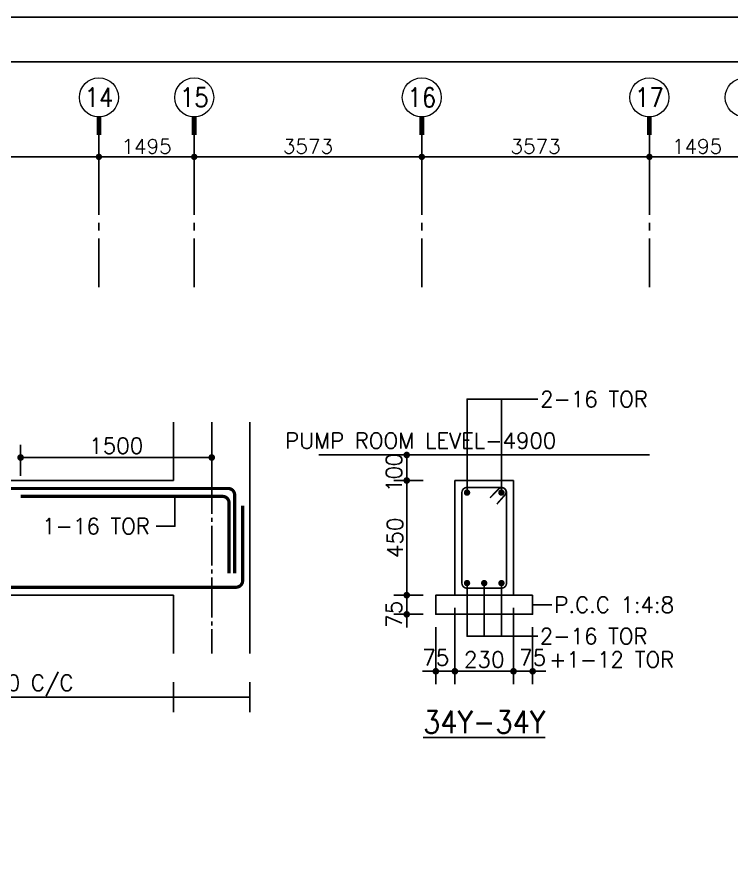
# Model space of a CAD drawing. Extents: x -200722 to 834823, y -494970 to 88783.
# Drawn here: x 270406 to 281627, y -279355 to -265927 of the extents above; entities that cross this region are included whole.
import ezdxf
from ezdxf.enums import TextEntityAlignment as Align

# ---------------------------------------------------------------- set-up
doc = ezdxf.new("R2010")
doc.units = 0
doc.header["$LTSCALE"] = 100
doc.header["$MEASUREMENT"] = 0
doc.header["$PDMODE"] = 34
doc.linetypes.add('ACAD_ISO04W100', pattern=[30, 24, -3, 0, -3])
doc.linetypes.add('CL', pattern=[3.25, 2.5, -0.25, 0.25, -0.25])
doc.layers.get('0').update_dxf_attribs({"linetype": 'CONTINUOUS'})
doc.layers.get('DEFPOINTS').update_dxf_attribs({"linetype": 'CONTINUOUS'})
doc.layers.add('9_TITLE TEXT', color=7, linetype='CONTINUOUS', lineweight=20)
doc.layers.add('A-GRIDMARKER', color=250, linetype='CONTINUOUS', lineweight=5)
for name, color, linetype in [('A-Grid', 5, 'ACAD_ISO04W100'), ('ARO', 7, 'CONTINUOUS'), ('B_NO', 3, 'CONTINUOUS'), ('BEAM', 4, 'CONTINUOUS'), ('CL', 8, 'CL'), ('COL_H', 235, 'CONTINUOUS'), ('FOOTING DIM', 4, 'CONTINUOUS'), ('STEEL', 6, 'CONTINUOUS'), ('TEXT', 2, 'CONTINUOUS')]:
    doc.layers.add(name, color=color, linetype=linetype)
doc.styles.add('ROMANS', font='romans.shx')
doc.styles.get("Standard").update_dxf_attribs({"font": 'simplex.shx'})
doc.dimstyles.new('01 S.K', dxfattribs={"dimtxt": 230, "dimasz": 100, "dimexe": 200, "dimexo": 100, "dimgap": 50, "dimtad": 1, "dimdec": 0, "dimzin": 0, "dimdsep": 46, "dimtxsty": 'Standard', "dimblk": 'DOT', "dimcen": 0.09, "dimclrd": 4, "dimclre": 4, "dimclrt": 4, "dimadec": 0, "dimazin": 0, "dimtfac": 1, "dimtdec": 0, "dimtofl": 0, "dimtmove": 0, "dimatfit": 3, "dimfxl": 2, "dimtolj": 1, "dimtzin": 0, "dimarcsym": 1})
doc.dimstyles.new('STANDARD$0', dxfattribs={"dimtxt": 2.5, "dimasz": 2.5, "dimexe": 2, "dimexo": 0.7, "dimgap": 0.9, "dimtad": 1, "dimdec": 0, "dimdsep": 46, "dimtxsty": 'ROMANS', "dimcen": 0.09, "dimclrd": 4, "dimclre": 4, "dimclrt": 3, "dimadec": 0, "dimazin": 0, "dimtfac": 1, "dimtdec": 0, "dimtmove": 0, "dimatfit": 3, "dimfxl": 1, "dimtolj": 1, "dimtzin": 0, "dimarcsym": 0})

# ---------------------------------------------------------------- blocks, each defined once
blk = doc.blocks.new('_DOT')
at = {"color": 0, "linetype": 'ByBlock'}
blk.add_line((-0.5, 0), (-1, 0), dxfattribs=at)
at = {"color": 0, "linetype": 'ByBlock', "const_width": 0.5}
blk.add_lwpolyline([(-0.25, 0, 1), (0.25, 0, 1)], format="xyb", close=True, dxfattribs=at)
blk = doc.blocks.new('*D1366')
at = {"layer": 'COL_H', "color": 4, "lineweight": -2, "ltscale": 0.4, "transparency": 16777216}
for p, q in [((280332, -267941), (280332, -267920)), ((281828, -267941), (281828, -267920)), ((281728, -268120), (280432, -268120))]:
    blk.add_line(p, q, dxfattribs=at)
at = {"layer": 'DEFPOINTS', "color": 0, "lineweight": -3, "ltscale": 0.4, "transparency": 16777216}
for p in [(280332, -268120, 3448), (280332, -268120), (281828, -268120, 3448)]:
    blk.add_point(p, dxfattribs=at)
at = {"layer": 'COL_H', "color": 4, "lineweight": -2, "ltscale": 0.4, "transparency": 16777216, "xscale": 100, "yscale": 100, "zscale": 100, "rotation": 180}
blk.add_blockref('_DOT', (280332, -268120), dxfattribs=at)
at = {"layer": 'COL_H', "color": 4, "lineweight": -2, "ltscale": 0.4, "transparency": 16777216, "xscale": 100, "yscale": 100, "zscale": 100}
blk.add_blockref('_DOT', (281828, -268120), dxfattribs=at)
at = {"layer": 'COL_H', "color": 4, "ltscale": 0.4, "transparency": 16777216, "insert": (281080, -267955), "char_height": 230, "attachment_point": 5}
blk.add_mtext('\\A1;1495', dxfattribs=at)
blk = doc.blocks.new('*D1367')
at = {"layer": 'COL_H', "color": 4, "lineweight": -2, "ltscale": 0.4, "transparency": 16777216}
for p, q in [((276759, -267941), (276759, -267920)), ((280332, -267941), (280332, -267920)), ((276859, -268120), (280232, -268120))]:
    blk.add_line(p, q, dxfattribs=at)
at = {"layer": 'DEFPOINTS', "color": 0, "lineweight": -3, "ltscale": 0.4, "transparency": 16777216}
for p in [(276759, -268120, 3448), (280332, -268120, 3448), (280332, -268120)]:
    blk.add_point(p, dxfattribs=at)
at = {"layer": 'COL_H', "color": 4, "lineweight": -2, "ltscale": 0.4, "transparency": 16777216, "xscale": 100, "yscale": 100, "zscale": 100, "rotation": 180}
blk.add_blockref('_DOT', (276759, -268120), dxfattribs=at)
at = {"layer": 'COL_H', "color": 4, "lineweight": -2, "ltscale": 0.4, "transparency": 16777216, "xscale": 100, "yscale": 100, "zscale": 100}
blk.add_blockref('_DOT', (280332, -268120), dxfattribs=at)
at = {"layer": 'COL_H', "color": 4, "ltscale": 0.4, "transparency": 16777216, "insert": (278545, -267955), "char_height": 230, "attachment_point": 5}
blk.add_mtext('\\A1;3573', dxfattribs=at)
blk = doc.blocks.new('*D1368')
at = {"layer": 'COL_H', "color": 4, "lineweight": -2, "ltscale": 0.4, "transparency": 16777216}
for p, q in [((273186, -267941), (273186, -267920)), ((276759, -267941), (276759, -267920)), ((276659, -268120), (273286, -268120))]:
    blk.add_line(p, q, dxfattribs=at)
at = {"layer": 'DEFPOINTS', "color": 0, "lineweight": -3, "ltscale": 0.4, "transparency": 16777216}
for p in [(273186, -268120, 3448), (273186, -268120), (276759, -268120, 3448)]:
    blk.add_point(p, dxfattribs=at)
at = {"layer": 'COL_H', "color": 4, "lineweight": -2, "ltscale": 0.4, "transparency": 16777216, "xscale": 100, "yscale": 100, "zscale": 100, "rotation": 180}
blk.add_blockref('_DOT', (273186, -268120), dxfattribs=at)
at = {"layer": 'COL_H', "color": 4, "lineweight": -2, "ltscale": 0.4, "transparency": 16777216, "xscale": 100, "yscale": 100, "zscale": 100}
blk.add_blockref('_DOT', (276759, -268120), dxfattribs=at)
at = {"layer": 'COL_H', "color": 4, "ltscale": 0.4, "transparency": 16777216, "insert": (274972, -267955), "char_height": 230, "attachment_point": 5}
blk.add_mtext('\\A1;3573', dxfattribs=at)
blk = doc.blocks.new('*D1369')
at = {"layer": 'COL_H', "color": 4, "lineweight": -2, "ltscale": 0.4, "transparency": 16777216}
for p, q in [((271690, -267941), (271690, -267920)), ((273186, -267941), (273186, -267920)), ((271790, -268120), (273086, -268120))]:
    blk.add_line(p, q, dxfattribs=at)
at = {"layer": 'DEFPOINTS', "color": 0, "lineweight": -3, "ltscale": 0.4, "transparency": 16777216}
for p in [(271690, -268120, 3448), (273186, -268120, 3448), (273186, -268120)]:
    blk.add_point(p, dxfattribs=at)
at = {"layer": 'COL_H', "color": 4, "lineweight": -2, "ltscale": 0.4, "transparency": 16777216, "xscale": 100, "yscale": 100, "zscale": 100, "rotation": 180}
blk.add_blockref('_DOT', (271690, -268120), dxfattribs=at)
at = {"layer": 'COL_H', "color": 4, "lineweight": -2, "ltscale": 0.4, "transparency": 16777216, "xscale": 100, "yscale": 100, "zscale": 100}
blk.add_blockref('_DOT', (273186, -268120), dxfattribs=at)
at = {"layer": 'COL_H', "color": 4, "ltscale": 0.4, "transparency": 16777216, "insert": (272438, -267955), "char_height": 230, "attachment_point": 5}
blk.add_mtext('\\A1;1495', dxfattribs=at)
blk = doc.blocks.new('*D1370')
at = {"layer": 'COL_H', "color": 4, "lineweight": -2, "ltscale": 0.4, "transparency": 16777216}
for p, q in [((267866, -267941), (267866, -267920)), ((271690, -267941), (271690, -267920)), ((271590, -268120), (267966, -268120))]:
    blk.add_line(p, q, dxfattribs=at)
at = {"layer": 'DEFPOINTS', "color": 0, "lineweight": -3, "ltscale": 0.4, "transparency": 16777216}
for p in [(267866, -268120, 3448), (267866, -268120), (271690, -268120, 3448)]:
    blk.add_point(p, dxfattribs=at)
at = {"layer": 'COL_H', "color": 4, "lineweight": -2, "ltscale": 0.4, "transparency": 16777216, "xscale": 100, "yscale": 100, "zscale": 100, "rotation": 180}
blk.add_blockref('_DOT', (267866, -268120), dxfattribs=at)
at = {"layer": 'COL_H', "color": 4, "lineweight": -2, "ltscale": 0.4, "transparency": 16777216, "xscale": 100, "yscale": 100, "zscale": 100}
blk.add_blockref('_DOT', (271690, -268120), dxfattribs=at)
at = {"layer": 'COL_H', "color": 4, "ltscale": 0.4, "transparency": 16777216, "insert": (269778, -267955), "char_height": 230, "attachment_point": 5}
blk.add_mtext('\\A1;3825', dxfattribs=at)
blk = doc.blocks.new('DOT')
at = {"color": 0, "linetype": 'ByBlock'}
blk.add_line((-0.5, 0), (-1, 0), dxfattribs=at)
at = {"color": 0, "linetype": 'ByBlock', "const_width": 0.5}
blk.add_lwpolyline([(-0.25, 0, 1), (0.25, 0, 1)], format="xyb", close=True, dxfattribs=at)
blk = doc.blocks.new('*D2073')
at = {"layer": 'BEAM', "color": 0, "lineweight": -2, "transparency": 16777216}
for p, q in [((270461, -273123), (270461, -272638)), ((273461, -273123), (273461, -272638)), ((273357, -272838), (270565, -272838))]:
    blk.add_line(p, q, dxfattribs=at)
at = {"layer": 'DEFPOINTS', "color": 0, "lineweight": -3, "transparency": 16777216}
for p in [(270461, -272838), (270461, -273323), (273461, -273323)]:
    blk.add_point(p, dxfattribs=at)
at = {"layer": 'BEAM', "color": 0, "lineweight": -2, "transparency": 16777216, "xscale": 104, "yscale": 104, "zscale": 104, "rotation": 180}
blk.add_blockref('DOT', (270461, -272838), dxfattribs=at)
at = {"layer": 'BEAM', "color": 0, "lineweight": -2, "transparency": 16777216, "xscale": 104, "yscale": 104, "zscale": 104}
blk.add_blockref('DOT', (273461, -272838), dxfattribs=at)
at = {"layer": 'BEAM', "color": 0, "transparency": 16777216, "insert": (271961, -272654), "char_height": 248, "attachment_point": 5}
blk.add_mtext('\\A1;1500', dxfattribs=at)
blk = doc.blocks.new('*D2074')
at = {"layer": 'BEAM', "color": 0, "lineweight": -2, "transparency": 16777216}
for p, q in [((277279, -275198), (277279, -276392)), ((278199, -275198), (278199, -276392)), ((277383, -276192), (278095, -276192))]:
    blk.add_line(p, q, dxfattribs=at)
at = {"layer": 'DEFPOINTS', "color": 0, "lineweight": -3, "transparency": 16777216}
for p in [(277279, -274998), (278199, -274998), (278199, -276192)]:
    blk.add_point(p, dxfattribs=at)
at = {"layer": 'BEAM', "color": 0, "lineweight": -2, "transparency": 16777216, "xscale": 104, "yscale": 104, "zscale": 104, "rotation": 180}
blk.add_blockref('DOT', (277279, -276192), dxfattribs=at)
at = {"layer": 'BEAM', "color": 0, "lineweight": -2, "transparency": 16777216, "xscale": 104, "yscale": 104, "zscale": 104}
blk.add_blockref('DOT', (278199, -276192), dxfattribs=at)
at = {"layer": 'BEAM', "color": 0, "transparency": 16777216, "insert": (277739, -276008), "char_height": 248, "attachment_point": 5}
blk.add_mtext('\\A1;230', dxfattribs=at)
blk = doc.blocks.new('*D2075')
at = {"layer": 'BEAM', "color": 0, "lineweight": -2, "transparency": 16777216}
for p, q in [((276779, -273198), (276322, -273198)), ((276522, -274894), (276522, -273302)), ((276779, -274998), (276322, -274998))]:
    blk.add_line(p, q, dxfattribs=at)
at = {"layer": 'DEFPOINTS', "color": 0, "lineweight": -3, "transparency": 16777216}
for p in [(276522, -273198), (276979, -273198), (276979, -274998)]:
    blk.add_point(p, dxfattribs=at)
at = {"layer": 'BEAM', "color": 0, "lineweight": -2, "transparency": 16777216, "xscale": 104, "yscale": 104, "zscale": 104}
for p, rotation in [((276522, -273198), 90), ((276522, -274998), 270)]:
    blk.add_blockref('DOT', p, dxfattribs=dict(at, rotation=rotation))
at = {"layer": 'BEAM', "color": 0, "transparency": 16777216, "insert": (276338, -274098), "char_height": 248, "attachment_point": 5, "rotation": 90}
blk.add_mtext('\\A1;450', dxfattribs=at)
blk = doc.blocks.new('*D2077')
at = {"layer": 'BEAM', "color": 0, "lineweight": -2, "transparency": 16777216}
for p, q in [((278199, -275498), (278199, -276392)), ((278499, -275498), (278499, -276392)), ((278095, -276192), (277991, -276192)), ((278199, -276192), (278499, -276192)), ((278603, -276192), (278707, -276192))]:
    blk.add_line(p, q, dxfattribs=at)
at = {"layer": 'DEFPOINTS', "color": 0, "lineweight": -3, "transparency": 16777216}
for p in [(278199, -275298), (278499, -275298), (278499, -276192)]:
    blk.add_point(p, dxfattribs=at)
at = {"layer": 'BEAM', "color": 0, "lineweight": -2, "transparency": 16777216, "xscale": 104, "yscale": 104, "zscale": 104}
blk.add_blockref('DOT', (278199, -276192), dxfattribs=at)
at = {"layer": 'BEAM', "color": 0, "lineweight": -2, "transparency": 16777216, "xscale": 104, "yscale": 104, "zscale": 104, "rotation": 180}
blk.add_blockref('DOT', (278499, -276192), dxfattribs=at)
at = {"layer": 'BEAM', "color": 0, "transparency": 16777216, "insert": (278499, -275976), "char_height": 248, "attachment_point": 5}
blk.add_mtext('\\A1;75', dxfattribs=at)
blk = doc.blocks.new('*D2078')
at = {"layer": 'BEAM', "color": 0, "lineweight": -2, "transparency": 16777216}
for p, q in [((276979, -275498), (276979, -276392)), ((277279, -275498), (277279, -276392)), ((276875, -276192), (276771, -276192)), ((277279, -276192), (276979, -276192)), ((277383, -276192), (277487, -276192))]:
    blk.add_line(p, q, dxfattribs=at)
at = {"layer": 'DEFPOINTS', "color": 0, "lineweight": -3, "transparency": 16777216}
for p in [(276979, -275298), (277279, -275298), (276979, -276192)]:
    blk.add_point(p, dxfattribs=at)
at = {"layer": 'BEAM', "color": 0, "lineweight": -2, "transparency": 16777216, "xscale": 104, "yscale": 104, "zscale": 104}
blk.add_blockref('DOT', (276979, -276192), dxfattribs=at)
at = {"layer": 'BEAM', "color": 0, "lineweight": -2, "transparency": 16777216, "xscale": 104, "yscale": 104, "zscale": 104, "rotation": 180}
blk.add_blockref('DOT', (277279, -276192), dxfattribs=at)
at = {"layer": 'BEAM', "color": 0, "transparency": 16777216, "insert": (276979, -275976), "char_height": 248, "attachment_point": 5}
blk.add_mtext('\\A1;75', dxfattribs=at)
blk = doc.blocks.new('*D2079')
at = {"layer": 'BEAM', "color": 0, "lineweight": -2, "transparency": 16777216}
for p, q in [((276522, -274894), (276522, -274790)), ((276779, -274998), (276322, -274998)), ((276522, -274998), (276522, -275298)), ((276779, -275298), (276322, -275298)), ((276522, -275402), (276522, -275506))]:
    blk.add_line(p, q, dxfattribs=at)
at = {"layer": 'DEFPOINTS', "color": 0, "lineweight": -3, "transparency": 16777216}
for p in [(276979, -274998), (276522, -275298), (276979, -275298)]:
    blk.add_point(p, dxfattribs=at)
at = {"layer": 'BEAM', "color": 0, "lineweight": -2, "transparency": 16777216, "xscale": 104, "yscale": 104, "zscale": 104}
for p, rotation in [((276522, -274998), 270), ((276522, -275298), 90)]:
    blk.add_blockref('DOT', p, dxfattribs=dict(at, rotation=rotation))
at = {"layer": 'BEAM', "color": 0, "transparency": 16777216, "insert": (276322, -275298), "char_height": 248, "attachment_point": 5, "rotation": 90}
blk.add_mtext('\\A1;75', dxfattribs=at)
blk = doc.blocks.new('*D2158')
at = {"layer": 'BEAM', "color": 0, "lineweight": -2, "transparency": 16777216}
for p, q in [((276779, -272798), (276322, -272798)), ((276522, -272902), (276522, -273094)), ((276779, -273198), (276322, -273198))]:
    blk.add_line(p, q, dxfattribs=at)
at = {"layer": 'DEFPOINTS', "color": 0, "lineweight": -3, "transparency": 16777216}
for p in [(276979, -272798), (276522, -273198), (276979, -273198)]:
    blk.add_point(p, dxfattribs=at)
at = {"layer": 'BEAM', "color": 0, "lineweight": -2, "transparency": 16777216, "xscale": 104, "yscale": 104, "zscale": 104}
for p, rotation in [((276522, -272798), 90), ((276522, -273198), 270)]:
    blk.add_blockref('DOT', p, dxfattribs=dict(at, rotation=rotation))
at = {"layer": 'BEAM', "color": 0, "transparency": 16777216, "insert": (276322, -273081), "char_height": 248, "attachment_point": 5, "rotation": 90}
blk.add_mtext('\\A1;{\\T0.95;100}', dxfattribs=at)

msp = doc.modelspace()

# ---------------------------------------------------------------- linework, layer by layer
at = {"color": 18, "ltscale": 0.4, "true_color": 0x000000}
msp.add_lwpolyline([(222672.7, -265926.9), (222672.7, -349086.9), (340412.7, -349086.9), (340412.7, -265926.9)], close=True, dxfattribs=at)
at = {"color": 18, "true_color": 0x000000}
msp.add_lwpolyline([(223372.7, -348386.9), (339712.7, -348386.9), (339712.7, -266626.9), (223372.7, -266626.9)], close=True, dxfattribs=at)
at = {"layer": '9_TITLE TEXT', "color": 18, "true_color": 0x000000}
msp.add_lwpolyline([(339712.7, -266626.9), (223372.7, -266626.9), (223372.7, -348386.9), (339712.7, -348386.9)], dxfattribs=at)
at = {"layer": 'A-Grid', "color": 8, "linetype": 'CL', "ltscale": 5, "elevation": 7446.6}
for points in [[(271689.6, -267777.9), (271689.6, -270166.2)], [(273185.6, -267777.9), (273185.6, -270166.2)], [(276758.6, -267777.9), (276758.6, -270166.2)], [(280331.6, -267777.9), (280331.6, -270166.2)]]:
    msp.add_lwpolyline(points, dxfattribs=at)
at = {"layer": 'A-GRIDMARKER', "color": 2, "linetype": 'ByBlock', "ltscale": 500, "const_width": 75, "elevation": 7446.6}
for points in [[(271689.6, -267777.9), (271689.6, -267492.9)], [(273185.6, -267777.9), (273185.6, -267492.9)], [(276758.6, -267777.9), (276758.6, -267492.9)], [(280331.6, -267777.9), (280331.6, -267492.9)]]:
    msp.add_lwpolyline(points, dxfattribs=at)
at = {"layer": 'A-GRIDMARKER', "color": 2, "linetype": 'ByBlock', "ltscale": 500}
for centre in [(271689.6, -267186.8, 7446.6), (273185.6, -267186.8, 7446.6), (276758.6, -267186.8, 7446.6), (280331.6, -267186.8, 7446.6), (281827.6, -267186.8, 7446.6)]:
    msp.add_circle(centre, 306.2, dxfattribs=at)
at = {"layer": 'ARO', "color": 18, "true_color": 0x000000, "elevation": -6895.8}
msp.add_lwpolyline([(272883.3, -273448.1), (272883.3, -273915), (272590.2, -273915)], dxfattribs=at)
at = {"layer": 'BEAM', "color": 18, "linetype": 'ByBlock', "true_color": 0x000000}
for p, q in [((272861.5, -273198.1, -6895.8), (272861.5, -272283.7, -6895.8)), ((274061.5, -273198.1, -6895.8), (274061.5, -272283.7, -6895.8)), ((274061.5, -273198.1, -6895.8), (274061.5, -274998.1, -6895.8)), ((262079.5, -274998.1, -5794.3), (272861.5, -274998.1, -6895.8)), ((272861.5, -274998.1, -6895.8), (272861.5, -275912.5, -6895.8)), ((274061.5, -274998.1, -6895.8), (274061.5, -275912.5, -6895.8)), ((272861.5, -276835.8, -6895.8), (272861.5, -276360.5, -6895.8)), ((274061.5, -276835.8, -6895.8), (274061.5, -276360.5, -6895.8)), ((260879.5, -276598.1, -5794.3), (274061.5, -276598.1, -6895.8))]:
    msp.add_line(p, q, dxfattribs=at)
at = {"layer": 'BEAM', "color": 8}
msp.add_line((280333.6, -272798.1, -6895.8), (275144.3, -272798.1, -6895.8), dxfattribs=at)
at = {"layer": 'BEAM', "color": 18, "true_color": 0x000000}
for p, q in [((278198.9, -273198.1, -6895.8), (277278.9, -273198.1, -6895.8)), ((277278.9, -274998.1, -6895.8), (277278.9, -273198.1, -6895.8)), ((278198.9, -273198.1, -6895.8), (278198.9, -274998.1, -6895.8)), ((278198.9, -274998.1, -6895.8), (277278.9, -274998.1, -6895.8))]:
    msp.add_line(p, q, dxfattribs=at)
at = {"layer": 'BEAM', "color": 18, "true_color": 0x000000, "elevation": -6895.8}
msp.add_lwpolyline([(278198.9, -273798.1), (278198.9, -274998.1)], dxfattribs=at)
msp.add_lwpolyline([(278498.9, -274998.1), (276978.9, -274998.1), (276978.9, -275298.1), (278498.9, -275298.1)], close=True, dxfattribs=at)
at = {"layer": 'CL', "color": 18, "linetype": 'CL', "lineweight": -3, "ltscale": 2.5, "true_color": 0x000000}
msp.add_line((273461.5, -272283.7, -6895.8), (273461.5, -275912.5, -6895.8), dxfattribs=at)
at = {"layer": 'FOOTING DIM', "color": 18, "true_color": 0x000000}
msp.add_line((272861.5, -273198.1, -6895.7), (262079.5, -273198.1, -5856.4), dxfattribs=at)
at = {"layer": 'STEEL', "color": 18, "true_color": 0x000000}
for points, const_width, elevation in [([(273820.6, -274654), (273820.6, -273424.7, 0.4142136), (273719, -273323.1), (261227.1, -273323.1, 0.4142136), (261127.1, -273423.1), (261127.1, -274654)], 50.8, 0), ([(277830.4, -273469.1), (277970.8, -273327.3, -0.9245164), (278065, -273423), (277937.7, -273568, -122.114008)], 25, -6895.8)]:
    msp.add_lwpolyline(points, format="xyb", dxfattribs=dict(at, const_width=const_width, elevation=elevation))
at = {"layer": 'STEEL', "color": 18, "true_color": 0x000000, "elevation": -6895.8}
for points, const_width in [([(277468.9, -273308.1), (278008.9, -273308.1, -0.4142136), (278088.9, -273388.1), (278088.9, -274808.1, -0.4142136), (278008.9, -274888.1), (277468.9, -274888.1, -0.4142136), (277388.9, -274808.1), (277388.9, -273388.1, -0.4142136)], 25.4), ([(277443.9, -273388.1, 1), (277493.9, -273388.1, 1)], 50), ([(277983.9, -273388.1, 1), (278033.9, -273388.1, 1)], 50), ([(277443.9, -274808.1, -1), (277493.9, -274808.1, -1)], 50), ([(277713.9, -274808.1, -1), (277763.9, -274808.1, -1)], 50), ([(277983.9, -274808.1, -1), (278033.9, -274808.1, -1)], 50)]:
    msp.add_lwpolyline(points, format="xyb", close=True, dxfattribs=dict(at, const_width=const_width))
at = {"layer": 'STEEL', "color": 3, "const_width": 50.8, "elevation": -6895.8}
msp.add_lwpolyline([(273733.2, -274654), (273733.2, -273549.7, 0.4142136), (273631.6, -273448.1), (270461.5, -273448.1)], format="xyb", dxfattribs=at)
at = {"layer": 'STEEL', "color": 18, "true_color": 0x000000, "const_width": 50.8}
msp.add_lwpolyline([(261002.1, -273594.8), (261002.1, -274771.5, 0.4142136), (261103.7, -274873.1), (273844, -274873.1, 0.4142136), (273945.6, -274771.5), (273945.6, -273594.8)], format="xyb", dxfattribs=at)
at = {"layer": 'TEXT', "color": 18, "true_color": 0x000000, "elevation": -6895.8}
for points in [[(277468.9, -273388.1), (277468.9, -271921.6), (278580.5, -271921.6)], [(278008.9, -273388.1), (278008.9, -271921.6)], [(277468.9, -274808.1), (277468.9, -275641.4), (278580.5, -275641.4)], [(277738.9, -274808.1), (277738.9, -275641.4)], [(278008.9, -274808.1), (278008.9, -275641.4)], [(278498.9, -275148.1), (278802.4, -275148.1)]]:
    msp.add_lwpolyline(points, dxfattribs=at)

# ---------------------------------------------------------------- texts
at = {"layer": 'A-Grid', "color": 18, "true_color": 0x000000, "width": 0.88}
for s, p in [('14', (271689.6, -267186.8, 7446.6)), ('15', (273185.6, -267186.8, 7446.6)), ('16', (276758.6, -267186.8, 7446.6)), ('17', (280331.6, -267186.8, 7446.6))]:
    msp.add_text(s, height=300, dxfattribs=at).set_placement(p, align=Align.MIDDLE)
at = {"layer": 'B_NO', "color": 18, "true_color": 0x000000}
for s, height, width, p in [('8 TOR 10 @ 100 + @ 200 + 10 @ 100 C/C', 250, 0.98, (267470.5, -276391, -6345.1)), ('%%U34Y-34Y', 350, 0.9, (277738.9, -276988.4, -6895.8))]:
    msp.add_text(s, height=height, dxfattribs=dict(at, width=width)).set_placement(p, align=Align.MIDDLE)
at = {"layer": 'TEXT', "color": 18, "true_color": 0x000000, "width": 0.98}
for s, p in [('2-16 TOR', (278616.9, -271921.6, -6895.8)), ('PUMP ROOM LEVEL-4900', (274615.4, -272573.3, -6895.8)), ('1-16 TOR', (270799.7, -273915, -6895.8)), ('P.C.C 1:4:8', (278838.8, -275148.1, -6895.8)), ('2-16 TOR', (278612.2, -275641.4, -6895.8)), ('+1-12 TOR', (278757, -276008.1, -6895.8))]:
    msp.add_text(s, height=250, dxfattribs=at).set_placement(p, align=Align.MIDDLE_LEFT)

# ---------------------------------------------------------------- dimensions: what is measured, and where the dimension line sits
at = {"layer": 'BEAM', "color": 18, "true_color": 0x000000}
for base, p1, p2, angle, override, picture, middle in [((270461.5, -272837.5, -6895.8), (273461.5, -273323.1, -6895.8), (270461.5, -273323.1, -6895.8), 180, {"dimscale": 8, "dimtxt": 31, "dimasz": 13, "dimexe": 25, "dimexo": 25, "dimgap": 7.5, "dimdec": 0, "dimlfac": 0.5, "dimzin": 3, "dimtxsty": 'Standard', "dimblk": 'DOT', "dimcen": 3, "dimdle": 4, "dimclrd": 0, "dimclre": 0, "dimclrt": 0, "dimtdec": 0, "dimtmove": 2, "dimldrblk": 'DOT', "dimtzin": 3}, '*D2073', (271961.5, -272653.5, -6895.8)), ((276521.5, -273198.1, -6895.8), (276978.9, -274998.1, -6895.8), (276978.9, -273198.1, -6895.8), 90, {"dimscale": 8, "dimtxt": 31, "dimasz": 13, "dimexe": 25, "dimexo": 25, "dimgap": 7.5, "dimdec": 0, "dimlfac": 0.25, "dimzin": 3, "dimtxsty": 'Standard', "dimblk": 'DOT', "dimcen": 3, "dimdle": 4, "dimclrd": 0, "dimclre": 0, "dimclrt": 0, "dimtdec": 0, "dimtmove": 2, "dimldrblk": 'DOT', "dimtzin": 3}, '*D2075', (276337.5, -274098.1, -6895.8))]:
    dim = msp.add_linear_dim(base=base, p1=p1, p2=p2, angle=angle, dimstyle='STANDARD$0', override=override, dxfattribs=at)
    dim.commit()
    dim.dimension.update_dxf_attribs({"geometry": picture, "text_midpoint": middle})
dim = msp.add_linear_dim(base=(276521.5, -273198.1, -6895.8), p1=(276978.9, -272798.1, -6895.8), p2=(276978.9, -273198.1, -6895.8), angle=270, text='{\\T0.95;<>}', dimstyle='STANDARD$0', override={"dimscale": 8, "dimtxt": 31, "dimasz": 13, "dimexe": 25, "dimexo": 25, "dimgap": 7.5, "dimdec": 0, "dimlfac": 0.25, "dimzin": 3, "dimtxsty": 'Standard', "dimblk": 'DOT', "dimcen": 3, "dimdle": 4, "dimclrd": 0, "dimclre": 0, "dimclrt": 0, "dimtdec": 0, "dimtmove": 2, "dimldrblk": 'DOT', "dimtzin": 3}, dxfattribs=at)
dim.commit()
dim.dimension.update_dxf_attribs({"geometry": '*D2158', "text_midpoint": (276321.6, -273081, -6895.8), "dimtype": 160})
for base, p1, angle, picture, middle in [((276521.5, -275298.1, -6895.8), (276978.9, -274998.1, -6895.8), 270, '*D2079', (276321.5, -275298.1, -6895.8)), ((276978.9, -276192, -6895.8), (277278.9, -275298.1, -6895.8), 180, '*D2078', (276978.9, -275976.2, -6895.8))]:
    dim = msp.add_linear_dim(base=base, p1=p1, p2=(276978.9, -275298.1, -6895.8), angle=angle, dimstyle='STANDARD$0', override={"dimscale": 8, "dimtxt": 31, "dimasz": 13, "dimexe": 25, "dimexo": 25, "dimgap": 7.5, "dimdec": 0, "dimlfac": 0.25, "dimzin": 3, "dimtxsty": 'Standard', "dimblk": 'DOT', "dimcen": 3, "dimdle": 4, "dimclrd": 0, "dimclre": 0, "dimclrt": 0, "dimtdec": 0, "dimtmove": 2, "dimldrblk": 'DOT', "dimtzin": 3}, dxfattribs=at)
    dim.commit()
    dim.dimension.update_dxf_attribs({"geometry": picture, "text_midpoint": middle, "dimtype": 160})
dim = msp.add_linear_dim(base=(278198.9, -276192, -6895.8), p1=(277278.9, -274998.1, -6895.8), p2=(278198.9, -274998.1, -6895.8), dimstyle='STANDARD$0', override={"dimscale": 8, "dimtxt": 31, "dimasz": 13, "dimexe": 25, "dimexo": 25, "dimgap": 7.5, "dimdec": 0, "dimlfac": 0.25, "dimzin": 3, "dimtxsty": 'Standard', "dimblk": 'DOT', "dimcen": 3, "dimdle": 4, "dimclrd": 0, "dimclre": 0, "dimclrt": 0, "dimtdec": 0, "dimtmove": 2, "dimldrblk": 'DOT', "dimtzin": 3}, dxfattribs=at)
dim.commit()
dim.dimension.update_dxf_attribs({"geometry": '*D2074', "text_midpoint": (277738.9, -276008, -6895.8)})
dim = msp.add_linear_dim(base=(278498.9, -276192, -6895.8), p1=(278198.9, -275298.1, -6895.8), p2=(278498.9, -275298.1, -6895.8), dimstyle='STANDARD$0', override={"dimscale": 8, "dimtxt": 31, "dimasz": 13, "dimexe": 25, "dimexo": 25, "dimgap": 7.5, "dimdec": 0, "dimlfac": 0.25, "dimzin": 3, "dimtxsty": 'Standard', "dimblk": 'DOT', "dimcen": 3, "dimdle": 4, "dimclrd": 0, "dimclre": 0, "dimclrt": 0, "dimtdec": 0, "dimtmove": 2, "dimldrblk": 'DOT', "dimtzin": 3}, dxfattribs=at)
dim.commit()
dim.dimension.update_dxf_attribs({"geometry": '*D2077', "text_midpoint": (278498.9, -275976.2, -6895.8), "dimtype": 160})
at = {"layer": 'COL_H', "color": 18, "ltscale": 0.4, "true_color": 0x000000}
for base, p1, p2, text, picture, middle in [((267865.6, -268119.6, 3998.7), (271689.6, -268119.6, 7446.6), (267865.6, -268119.6, 7446.6), '3825', '*D1370', (269777.6, -267954.6, 3998.7)), ((280331.6, -268119.6, 3998.7), (281827.6, -268119.6, 7446.6), (280331.6, -268119.6, 7446.6), '1495', '*D1366', (281079.6, -267954.6, 3998.7))]:
    dim = msp.add_linear_dim(base=base, p1=p1, p2=p2, text=text, dimstyle='01 S.K', override={"dimfxl": 175, "dimfxlon": 1}, dxfattribs=at)
    dim.commit()
    dim.dimension.update_dxf_attribs({"geometry": picture, "text_midpoint": middle})
dim = msp.add_linear_dim(base=(273185.6, -268119.6, 3998.7), p1=(271689.6, -268119.6, 7446.6), p2=(273185.6, -268119.6, 7446.6), angle=180, text='1495', dimstyle='01 S.K', override={"dimfxl": 175, "dimfxlon": 1}, dxfattribs=at)
dim.commit()
dim.dimension.update_dxf_attribs({"geometry": '*D1369', "text_midpoint": (272437.6, -267954.6, 3998.7)})
dim = msp.add_linear_dim(base=(273185.6, -268119.6, 3998.7), p1=(276758.6, -268119.6, 7446.6), p2=(273185.6, -268119.6, 7446.6), dimstyle='01 S.K', override={"dimfxl": 175, "dimfxlon": 1}, dxfattribs=at)
dim.commit()
dim.dimension.update_dxf_attribs({"geometry": '*D1368', "text_midpoint": (274972.1, -267954.6, 3998.7)})
dim = msp.add_linear_dim(base=(280331.6, -268119.6, 3998.7), p1=(276758.6, -268119.6, 7446.6), p2=(280331.6, -268119.6, 7446.6), angle=180, dimstyle='01 S.K', override={"dimfxl": 175, "dimfxlon": 1}, dxfattribs=at)
dim.commit()
dim.dimension.update_dxf_attribs({"geometry": '*D1367', "text_midpoint": (278545.1, -267954.6, 3998.7)})

doc.saveas('drawing.dxf')
